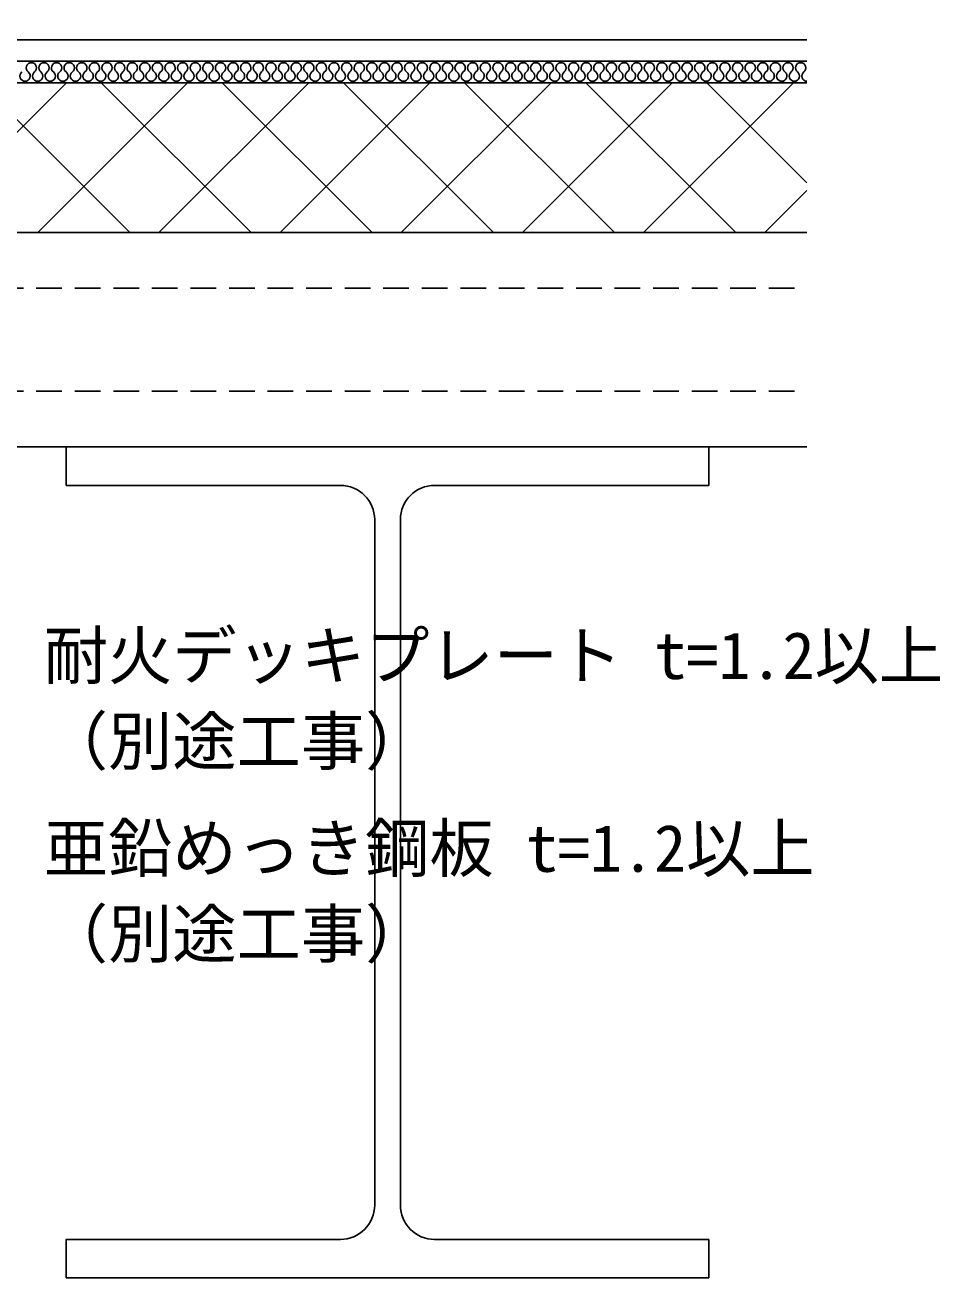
# Model space of a CAD drawing. Units: millimetres, scale not verified. Extents: x -665 to 665, y -465 to 450.
# Drawn here: x 55.3 to 268.9, y -193.9 to 98.6 of the extents above; entities that cross this region are included whole.
import ezdxf
from ezdxf.enums import TextEntityAlignment as Align

# ---------------------------------------------------------------- set-up
doc = ezdxf.new("R2010")
doc.units = ezdxf.units.MM
doc.header["$LTSCALE"] = 5
doc.linetypes.add('DASHED1', pattern=[1.8, 1.2, -0.6])
for name, color, linetype in [('0-1_線色１（水色）', 4, 'Continuous'), ('0-2_線色２（白）', 7, 'Continuous'), ('0-4_線色４（黄）', 2, 'Continuous'), ('0-5_金属', 7, 'Continuous'), ('0-A_文字', 7, 'Continuous'), ('0-D_断熱・ハッチ', 4, 'Continuous')]:
    doc.layers.add(name, color=color, linetype=linetype)
doc.styles.add('ＭＳ ゴシック', font='')
doc.styles.get('ＭＳ ゴシック').set_extended_font_data('MS Gothic')

msp = doc.modelspace()

# ---------------------------------------------------------------- linework, layer by layer
at = {"layer": '0-1_線色１（水色）'}
for centre, start, end in [((56.794, 88.572), 307.52351, 232.47649), ((59.738, 88.572), 307.52351, 232.47649), ((62.682, 88.572), 307.52351, 232.47649), ((65.626, 88.572), 307.52351, 232.47649), ((68.57, 88.572), 307.52351, 232.47649), ((71.514, 88.572), 307.52351, 232.47649), ((74.457, 88.572), 307.52351, 232.47649), ((77.401, 88.572), 307.52351, 232.47649), ((80.345, 88.572), 307.52351, 232.47649), ((83.289, 88.572), 307.52351, 232.47649), ((86.233, 88.572), 307.52351, 232.47649), ((89.177, 88.572), 307.52351, 232.47649), ((92.121, 88.572), 307.52351, 232.47649), ((95.065, 88.572), 307.52351, 232.47649), ((98.009, 88.572), 307.52351, 232.47649), ((100.953, 88.572), 307.52351, 232.47649), ((103.897, 88.572), 307.52351, 232.47649), ((106.841, 88.572), 307.52351, 232.47649), ((109.784, 88.572), 307.52351, 232.47649), ((112.728, 88.572), 307.52351, 232.47649), ((115.672, 88.572), 307.52351, 232.47649), ((118.616, 88.572), 307.52351, 232.47649), ((121.56, 88.572), 307.52351, 232.47649), ((124.504, 88.572), 307.52351, 232.47649), ((127.448, 88.572), 307.52351, 232.47649), ((130.392, 88.572), 307.52351, 232.47649), ((133.336, 88.572), 307.52351, 232.47649), ((136.28, 88.572), 307.52351, 232.47649), ((139.224, 88.572), 307.52351, 232.47649), ((142.168, 88.572), 307.52351, 232.47649), ((145.112, 88.572), 307.52351, 232.47649), ((148.055, 88.572), 307.52351, 232.47649), ((150.999, 88.572), 307.52351, 232.47649), ((153.943, 88.572), 307.52351, 232.47649), ((156.887, 88.572), 307.52351, 232.47649), ((159.831, 88.572), 307.52351, 232.47649), ((162.775, 88.572), 307.52351, 232.47649), ((165.719, 88.572), 307.52351, 232.47649), ((168.663, 88.572), 307.52351, 232.47649), ((171.607, 88.572), 307.52351, 232.47649), ((174.551, 88.572), 307.52351, 232.47649), ((177.495, 88.572), 307.52351, 232.47649), ((180.439, 88.572), 307.52351, 232.47649), ((183.382, 88.572), 307.52351, 232.47649), ((186.326, 88.572), 307.52351, 232.47649), ((189.27, 88.572), 307.52351, 232.47649), ((192.214, 88.572), 307.52351, 232.47649), ((195.158, 88.572), 307.52351, 232.47649), ((198.102, 88.572), 307.52351, 232.47649), ((201.046, 88.572), 307.52351, 232.47649), ((203.99, 88.572), 307.52351, 232.47649), ((206.934, 88.572), 307.52351, 232.47649), ((209.878, 88.572), 307.52351, 232.47649), ((212.822, 88.572), 307.52351, 232.47649), ((215.766, 88.572), 307.52351, 232.47649), ((218.71, 88.572), 307.52351, 232.47649), ((221.653, 88.572), 307.52351, 232.47649), ((224.597, 88.572), 307.52351, 232.47649), ((227.541, 88.572), 307.52351, 232.47649), ((230.485, 88.572), 307.52351, 232.47649), ((233.429, 88.572), 307.52351, 232.47649), ((236.373, 88.572), 307.52351, 232.47649), ((55.322, 86.655), 127.52351, 52.47649), ((58.266, 86.655), 127.52351, 52.47649), ((61.21, 86.655), 127.52351, 52.47649), ((64.154, 86.655), 127.52351, 52.47649), ((67.098, 86.655), 127.52351, 52.47649), ((70.042, 86.655), 127.52351, 52.47649), ((72.985, 86.655), 127.52351, 52.47649), ((75.929, 86.655), 127.52351, 52.47649), ((78.873, 86.655), 127.52351, 52.47649), ((81.817, 86.655), 127.52351, 52.47649), ((84.761, 86.655), 127.52351, 52.47649), ((87.705, 86.655), 127.52351, 52.47649), ((90.649, 86.655), 127.52351, 52.47649), ((93.593, 86.655), 127.52351, 52.47649), ((96.537, 86.655), 127.52351, 52.47649), ((99.481, 86.655), 127.52351, 52.47649), ((102.425, 86.655), 127.52351, 52.47649), ((105.369, 86.655), 127.52351, 52.47649), ((108.313, 86.655), 127.52351, 52.47649), ((111.256, 86.655), 127.52351, 52.47649), ((114.2, 86.655), 127.52351, 52.47649), ((117.144, 86.655), 127.52351, 52.47649), ((120.088, 86.655), 127.52351, 52.47649), ((123.032, 86.655), 127.52351, 52.47649), ((125.976, 86.655), 127.52351, 52.47649), ((128.92, 86.655), 127.52351, 52.47649), ((131.864, 86.655), 127.52351, 52.47649), ((134.808, 86.655), 127.52351, 52.47649), ((137.752, 86.655), 127.52351, 52.47649), ((140.696, 86.655), 127.52351, 52.47649), ((143.64, 86.655), 127.52351, 52.47649), ((146.583, 86.655), 127.52351, 52.47649), ((149.527, 86.655), 127.52351, 52.47649), ((152.471, 86.655), 127.52351, 52.47649), ((155.415, 86.655), 127.52351, 52.47649), ((158.359, 86.655), 127.52351, 52.47649), ((161.303, 86.655), 127.52351, 52.47649), ((164.247, 86.655), 127.52351, 52.47649), ((167.191, 86.655), 127.52351, 52.47649), ((170.135, 86.655), 127.52351, 52.47649), ((173.079, 86.655), 127.52351, 52.47649), ((176.023, 86.655), 127.52351, 52.47649), ((178.967, 86.655), 127.52351, 52.47649), ((181.911, 86.655), 127.52351, 52.47649), ((184.854, 86.655), 127.52351, 52.47649), ((187.798, 86.655), 127.52351, 52.47649), ((190.742, 86.655), 127.52351, 52.47649), ((193.686, 86.655), 127.52351, 52.47649), ((196.63, 86.655), 127.52351, 52.47649), ((199.574, 86.655), 127.52351, 52.47649), ((202.518, 86.655), 127.52351, 52.47649), ((205.462, 86.655), 127.52351, 52.47649), ((208.406, 86.655), 127.52351, 52.47649), ((211.35, 86.655), 127.52351, 52.47649), ((214.294, 86.655), 127.52351, 52.47649), ((217.238, 86.655), 127.52351, 52.47649), ((220.181, 86.655), 127.52351, 52.47649), ((223.125, 86.655), 127.52351, 52.47649), ((226.069, 86.655), 127.52351, 52.47649), ((229.013, 86.655), 127.52351, 52.47649), ((231.957, 86.655), 127.52351, 52.47649), ((234.901, 86.655), 127.52351, 52.47649), ((237.845, 86.655), 127.52351, 270)]:
    msp.add_arc(centre, 1.208, start, end, dxfattribs=at)
at = {"layer": '0-2_線色２（白）'}
for p, q in [((-189.717, 90.114), (237.845, 90.114)), ((-184.717, 85.114), (237.845, 85.114))]:
    msp.add_line(p, q, dxfattribs=at)
at = {"layer": '0-4_線色４（黄）'}
msp.add_lwpolyline([(-92.112, 98.565), (-88.061, 95.114), (237.845, 95.114)], dxfattribs=at)
at = {"layer": '0-5_金属'}
for p, q in [((-186.266, 50.114), (237.845, 50.114)), ((237.845, 0.114), (-185.066, 0.114)), ((64.934, 0.114), (64.934, -8.886)), ((64.934, -8.886), (128.934, -8.886)), ((136.934, -16.886), (136.934, -176.886)), ((142.934, -176.886), (142.934, -16.886)), ((214.934, -184.886), (150.934, -184.886)), ((214.934, -193.886), (214.934, -184.886)), ((64.934, -193.886), (214.934, -193.886))]:
    msp.add_line(p, q, dxfattribs=at)
at = {"layer": '0-5_金属', "linetype": 'DASHED1'}
for p, q in [((-185.066, 37.114), (237.845, 37.114)), ((-185.066, 13.114), (237.845, 13.114))]:
    msp.add_line(p, q, dxfattribs=at)
at = {"layer": '0-5_金属'}
for points in [[(150.934, -8.886), (214.934, -8.886), (214.934, 0.114)], [(128.934, -184.886), (64.934, -184.886), (64.934, -193.886)]]:
    msp.add_lwpolyline(points, dxfattribs=at)
for centre, start, end in [((128.934, -16.886), 0, 90), ((150.934, -16.886), 90, 180), ((128.934, -176.886), 270, 0), ((150.934, -176.886), 180, 270)]:
    msp.add_arc(centre, 8, start, end, dxfattribs=at)
at = {"layer": '0-D_断熱・ハッチ'}
for p, q in [((29.995, 50.114), (64.995, 85.114)), ((44.798, 85.114), (79.798, 50.114)), ((58.28, 50.114), (93.28, 85.114)), ((73.082, 85.114), (108.082, 50.114)), ((86.564, 50.114), (121.564, 85.114)), ((101.366, 85.114), (136.366, 50.114)), ((114.848, 50.114), (149.848, 85.114)), ((129.651, 85.114), (164.651, 50.114)), ((143.132, 50.114), (178.132, 85.114)), ((157.935, 85.114), (192.935, 50.114)), ((171.417, 50.114), (206.417, 85.114)), ((186.219, 85.114), (221.219, 50.114)), ((199.701, 50.114), (234.701, 85.114)), ((214.503, 85.114), (237.845, 61.772)), ((227.985, 50.114), (237.845, 59.973))]:
    msp.add_line(p, q, dxfattribs=at)

# ---------------------------------------------------------------- texts
at = {"layer": '0-A_文字', "style": 'ＭＳ ゴシック'}
for s, p in [('耐火デッキプレート t=1.2以上', (59.695, -57.386)), ('（別途工事）', (59.695, -77.386)), ('亜鉛めっき鋼板 t=1.2以上', (59.695, -102.386)), ('（別途工事）', (59.695, -122.386))]:
    msp.add_text(s, height=11, dxfattribs=at).set_placement(p, align=Align.BOTTOM_LEFT)

doc.saveas('drawing.dxf')
